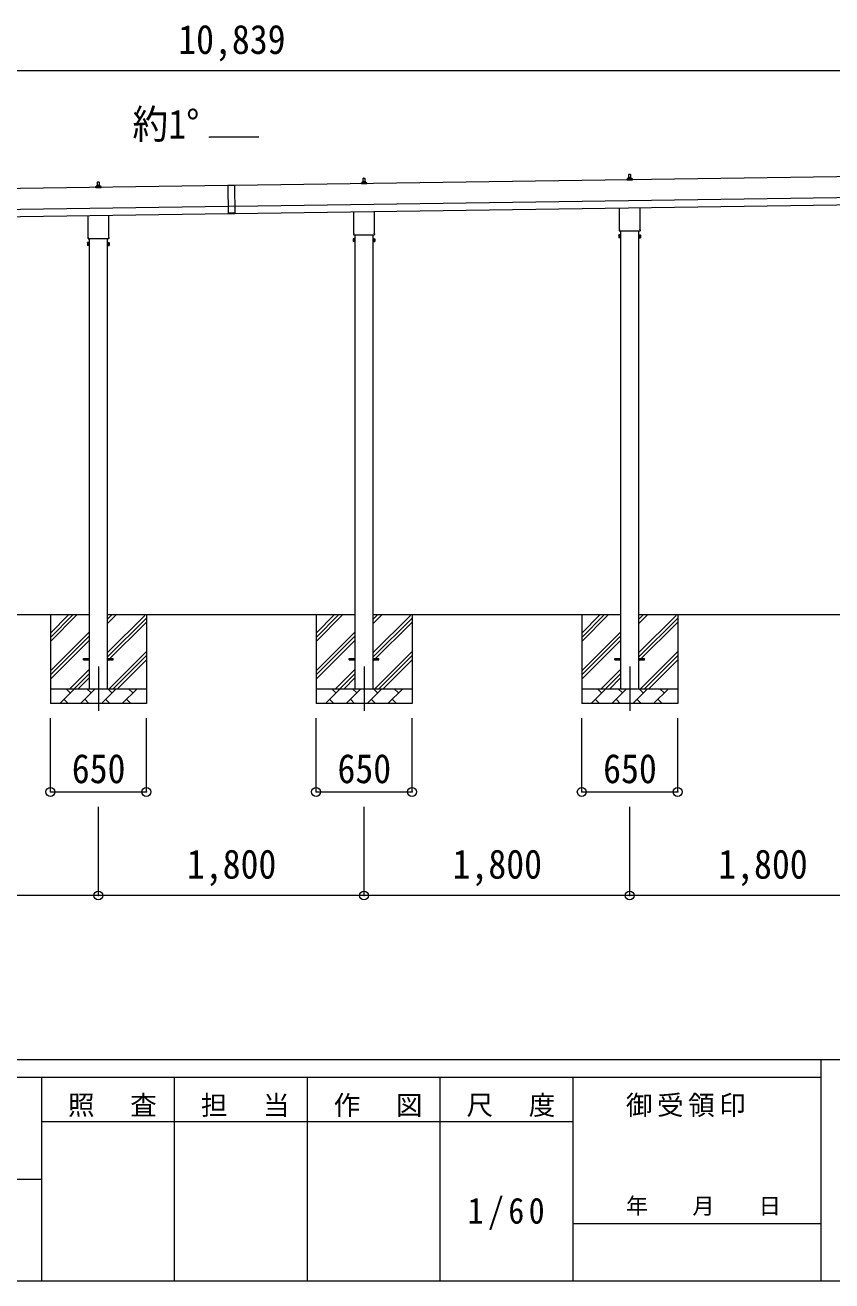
# Model space of a CAD drawing. Units: millimetres at full size, sheet at 1:60. Extents: x -16864 to 16864, y -11640 to 11640.
# Drawn here: x 5292 to 10758, y -11640 to -3130 of the extents above; entities that cross this region are included whole.
import ezdxf
from ezdxf.enums import TextEntityAlignment as Align

# ---------------------------------------------------------------- set-up
doc = ezdxf.new("R2010")
doc.units = ezdxf.units.MM
doc.header["$LTSCALE"] = 60
doc.header["$PDMODE"] = 32
doc.header["$PDSIZE"] = 60
doc.linetypes.add('CHAIN1', pattern=[8, 5, -1, 1, -1])
for name, color, linetype, lineweight in [('0-1_Defpoints', 7, 'CHAIN1', 9), ('0-2_TEXT1', 4, 'Continuous', 9), ('0-3_SHAPE', 7, 'Continuous', 9), ('0-7_PARTS2', 7, 'Continuous', 9), ('0-8_TABLE1', 6, 'Continuous', 9), ('F-0', 7, 'Continuous', 9)]:
    doc.layers.add(name, color=color, linetype=linetype, lineweight=lineweight)
doc.styles.add('ＭＳ ゴシック', font='')
doc.styles.get('ＭＳ ゴシック').set_extended_font_data('MS Gothic')

msp = doc.modelspace()

# ---------------------------------------------------------------- linework, layer by layer
at = {"layer": '0-1_Defpoints'}
for p, q in [((5788, -7477.47), (5788, -7826.47)), ((7588, -7477.47), (7588, -7826.47)), ((9388, -7477.47), (9388, -7826.47))]:
    msp.add_line(p, q, dxfattribs=at)
at = {"layer": '0-2_TEXT1'}
for p, q in [((6875.91, -3886.64), (6539.91, -3891.44)), ((12075.7, -4139.81), (6710.75, -4216.45)), ((7582.31, -4191.07), (7583.04, -4167.55)), ((7584.04, -4166.57), (7592.58, -4166.57)), ((7593.58, -4167.55), (7594.31, -4191.07)), ((9378.31, -4169.57), (9378.31, -4165.36)), ((9379.31, -4165.36), (9397.31, -4165.36)), ((9382.31, -4165.36), (9383.04, -4141.83)), ((9384.04, -4140.86), (9392.58, -4140.86)), ((9393.58, -4141.83), (9394.31, -4165.36)), ((9398.31, -4169.57), (9398.31, -4165.36)), ((6665.75, -4217.1), (1300.8, -4293.74)), ((5770.06, -4232.28), (5770.06, -4224.57)), ((5806.56, -4232.28), (5770.06, -4232.28)), ((5770.44, -4223.78), (5806.18, -4223.78)), ((5770.82, -4223.6), (5777.55, -4221.97)), ((5777.93, -4221.78), (5798.69, -4221.78)), ((5778.31, -4221), (5778.31, -4216.78)), ((5779.31, -4216.78), (5797.31, -4216.78)), ((5782.31, -4216.78), (5783.04, -4193.26)), ((5784.04, -4192.28), (5792.58, -4192.28)), ((5793.58, -4193.26), (5794.31, -4216.78)), ((5798.31, -4221), (5798.31, -4216.78)), ((5805.8, -4223.6), (5799.07, -4221.97)), ((5806.56, -4232.28), (5806.56, -4224.57)), ((6665.74, -4216.1), (6710.73, -4215.45)), ((6665.74, -4216.1), (6668.49, -4408.58)), ((6710.75, -4216.45), (6665.75, -4217.1)), ((6710.73, -4215.45), (6713.48, -4407.93)), ((7570.06, -4206.57), (7570.06, -4198.86)), ((7606.56, -4206.57), (7570.06, -4206.57)), ((7570.44, -4198.07), (7606.18, -4198.07)), ((7570.82, -4197.88), (7577.55, -4196.26)), ((7577.93, -4196.07), (7598.69, -4196.07)), ((7578.31, -4195.28), (7578.31, -4191.07)), ((7579.31, -4191.07), (7597.31, -4191.07)), ((7598.31, -4195.28), (7598.31, -4191.07)), ((7605.8, -4197.88), (7599.07, -4196.26)), ((7606.56, -4206.57), (7606.56, -4198.86)), ((9370.06, -4180.86), (9370.06, -4173.14)), ((9406.56, -4180.86), (9370.06, -4180.86)), ((9370.44, -4172.36), (9406.18, -4172.36)), ((9370.82, -4172.17), (9377.55, -4170.54)), ((9377.93, -4170.36), (9398.69, -4170.36)), ((9405.8, -4172.17), (9399.07, -4170.54)), ((9406.56, -4180.86), (9406.56, -4173.14)), ((6712.75, -4356.44), (12077.7, -4279.8)), ((6713.46, -4406.43), (12078.41, -4329.79)), ((1302.8, -4433.72), (6667.75, -4357.08)), ((1303.51, -4483.72), (6668.47, -4407.08)), ((5719.7, -4566.27), (5719.7, -4420.63)), ((5856.3, -4418.68), (5856.3, -4566.27)), ((6712.76, -4357.44), (6667.77, -4358.08)), ((6713.41, -4402.93), (6668.42, -4403.58)), ((6713.48, -4407.93), (6668.49, -4408.58)), ((7519.7, -4540.56), (7519.7, -4394.92)), ((7656.3, -4392.96), (7656.3, -4540.56)), ((9319.7, -4514.84), (9319.7, -4369.2)), ((9456.3, -4367.25), (9456.3, -4514.84)), ((5718, -4575.04), (5718, -4569.54)), ((5855.94, -4578.54), (5720.07, -4578.54)), ((5725.5, -4578.54), (5725.5, -7627.47)), ((5850.5, -7627.47), (5850.5, -4578.54)), ((5858, -4569.54), (5858, -4575.04)), ((7514, -4578.83), (7514.76, -4577.51)), ((7514, -4578.83), (7514, -4595.83)), ((7521, -4582.42), (7514.76, -4582.42)), ((7521, -4592.24), (7514.76, -4592.24)), ((7518, -4549.33), (7518, -4543.83)), ((7655.94, -4552.83), (7520.07, -4552.83)), ((7525.5, -4552.83), (7525.5, -7627.47)), ((7650.5, -7627.47), (7650.5, -4552.83)), ((7655, -4582.42), (7661.24, -4582.42)), ((7655, -4592.24), (7661.24, -4592.24)), ((7658, -4543.83), (7658, -4549.33)), ((7662, -4578.83), (7661.24, -4577.51)), ((7662, -4578.83), (7662, -4595.83)), ((9314, -4553.11), (9314.76, -4551.8)), ((9314, -4553.11), (9314, -4570.11)), ((9314, -4570.11), (9314.76, -4571.43)), ((9321, -4556.71), (9314.76, -4556.71)), ((9321, -4566.52), (9314.76, -4566.52)), ((9321, -4571.43), (9314.76, -4571.43)), ((9318, -4523.61), (9318, -4518.11)), ((9455.94, -4527.11), (9320.07, -4527.11)), ((9323.5, -4570.81), (9321, -4570.81)), ((9325.5, -4527.11), (9325.5, -7627.47)), ((9450.5, -7627.47), (9450.5, -4527.11)), ((9452.5, -4570.81), (9455, -4570.81)), ((9455, -4556.71), (9461.24, -4556.71)), ((9455, -4566.52), (9461.24, -4566.52)), ((9455, -4571.43), (9461.24, -4571.43)), ((9458, -4518.11), (9458, -4523.61)), ((9462, -4553.11), (9461.24, -4551.8)), ((9462, -4570.11), (9461.24, -4571.43)), ((9462, -4553.11), (9462, -4570.11)), ((5714, -4604.54), (5714.76, -4603.23)), ((5714, -4604.54), (5714, -4621.54)), ((5714, -4621.54), (5714.76, -4622.86)), ((5721, -4608.14), (5714.76, -4608.14)), ((5721, -4617.95), (5714.76, -4617.95)), ((5721, -4622.86), (5714.76, -4622.86)), ((5723.5, -4622.24), (5721, -4622.24)), ((5852.5, -4622.24), (5855, -4622.24)), ((5855, -4608.14), (5861.24, -4608.14)), ((5855, -4617.95), (5861.24, -4617.95)), ((5855, -4622.86), (5861.24, -4622.86)), ((5862, -4604.54), (5861.24, -4603.23)), ((5862, -4621.54), (5861.24, -4622.86)), ((5862, -4604.54), (5862, -4621.54)), ((7514, -4595.83), (7514.76, -4597.14)), ((7521, -4597.14), (7514.76, -4597.14)), ((7523.5, -4596.53), (7521, -4596.53)), ((7652.5, -4596.53), (7655, -4596.53)), ((7655, -4597.14), (7661.24, -4597.14)), ((7662, -4595.83), (7661.24, -4597.14)), ((5688, -7422.97), (5725.5, -7422.97)), ((5688, -7431.97), (5688, -7422.97)), ((5688, -7422.97), (5725.5, -7422.97)), ((5688, -7431.97), (5688, -7422.97)), ((5688, -7431.97), (5725.5, -7431.97)), ((5688, -7431.97), (5725.5, -7431.97)), ((5850.5, -7422.97), (5888, -7422.97)), ((5850.5, -7422.97), (5888, -7422.97)), ((5850.5, -7431.97), (5888, -7431.97)), ((5850.5, -7431.97), (5888, -7431.97)), ((5888, -7431.97), (5888, -7422.97)), ((5888, -7431.97), (5888, -7422.97)), ((7488, -7422.97), (7525.5, -7422.97)), ((7488, -7431.97), (7488, -7422.97)), ((7488, -7422.97), (7525.5, -7422.97)), ((7488, -7431.97), (7488, -7422.97)), ((7488, -7431.97), (7525.5, -7431.97)), ((7488, -7431.97), (7525.5, -7431.97)), ((7650.5, -7422.97), (7688, -7422.97)), ((7650.5, -7422.97), (7688, -7422.97)), ((7650.5, -7431.97), (7688, -7431.97)), ((7650.5, -7431.97), (7688, -7431.97)), ((7688, -7431.97), (7688, -7422.97)), ((7688, -7431.97), (7688, -7422.97)), ((9288, -7422.97), (9325.5, -7422.97)), ((9288, -7431.97), (9288, -7422.97)), ((9288, -7422.97), (9325.5, -7422.97)), ((9288, -7431.97), (9288, -7422.97)), ((9288, -7431.97), (9325.5, -7431.97)), ((9288, -7431.97), (9325.5, -7431.97)), ((9450.5, -7422.97), (9488, -7422.97)), ((9450.5, -7422.97), (9488, -7422.97)), ((9450.5, -7431.97), (9488, -7431.97)), ((9450.5, -7431.97), (9488, -7431.97)), ((9488, -7431.97), (9488, -7422.97)), ((9488, -7431.97), (9488, -7422.97))]:
    msp.add_line(p, q, dxfattribs=at)
for points in [[(7521, -4597.14), (7521, -4577.51), (7514.76, -4577.51)], [(7521, -4596.53), (7521, -4578.13), (7523.5, -4578.13)], [(7655, -4596.53), (7655, -4578.13), (7652.5, -4578.13)], [(7655, -4597.14), (7655, -4577.51), (7661.24, -4577.51)], [(9321, -4571.43), (9321, -4551.8), (9314.76, -4551.8)], [(9321, -4570.81), (9321, -4552.41), (9323.5, -4552.41)], [(9455, -4570.81), (9455, -4552.41), (9452.5, -4552.41)], [(9455, -4571.43), (9455, -4551.8), (9461.24, -4551.8)], [(5721, -4622.86), (5721, -4603.23), (5714.76, -4603.23)], [(5721, -4622.24), (5721, -4603.84), (5723.5, -4603.84)], [(5855, -4622.24), (5855, -4603.84), (5852.5, -4603.84)], [(5855, -4622.86), (5855, -4603.23), (5861.24, -4603.23)]]:
    msp.add_lwpolyline(points, dxfattribs=at)
for points in [[(7523.5, -4597.83), (7523.5, -4576.83), (7525.5, -4576.83), (7525.5, -4597.83)], [(7652.5, -4597.83), (7652.5, -4576.83), (7650.5, -4576.83), (7650.5, -4597.83)], [(9323.5, -4572.11), (9323.5, -4551.11), (9325.5, -4551.11), (9325.5, -4572.11)], [(9452.5, -4572.11), (9452.5, -4551.11), (9450.5, -4551.11), (9450.5, -4572.11)], [(5723.5, -4623.54), (5723.5, -4602.54), (5725.5, -4602.54), (5725.5, -4623.54)], [(5852.5, -4623.54), (5852.5, -4602.54), (5850.5, -4602.54), (5850.5, -4623.54)]]:
    msp.add_lwpolyline(points, close=True, dxfattribs=at)
for centre, radius, start, end in [((7584.04, -4167.57), 1, 90, 178.60509), ((7592.58, -4167.57), 1, 1.39491, 90), ((9377.31, -4169.57), 1, 283.62699, 0), ((9382.4, -4165.99), 4.13, 90, 171.17633), ((9379.31, -4166.36), 1, 90, 180), ((9384.04, -4141.86), 1, 90, 178.60509), ((9391.64, -4165.36), 4.83, 133.60282, 180), ((9384.98, -4165.36), 4.83, 0, 46.39718), ((9392.58, -4141.86), 1, 1.39491, 90), ((9394.22, -4165.99), 4.13, 8.82367, 90), ((9397.31, -4166.36), 1, 0, 90), ((9399.31, -4169.57), 1, 180, 256.37301), ((5771.06, -4224.57), 1, 103.62699, 180), ((5777.31, -4221), 1, 283.62699, 0), ((5782.4, -4217.42), 4.13, 90, 171.17633), ((5779.31, -4217.78), 1, 90, 180), ((5784.04, -4193.28), 1, 90, 178.60509), ((5791.64, -4216.78), 4.83, 133.60282, 180), ((5784.98, -4216.78), 4.83, 0, 46.39718), ((5792.58, -4193.28), 1, 1.39491, 90), ((5794.22, -4217.42), 4.13, 8.82367, 90), ((5797.31, -4217.78), 1, 0, 90), ((5799.31, -4221), 1, 180, 256.37301), ((5805.56, -4224.57), 1, 0, 76.37301), ((7571.06, -4198.86), 1, 103.62699, 180), ((7577.31, -4195.28), 1, 283.62699, 0), ((7582.4, -4191.7), 4.13, 90, 171.17633), ((7579.31, -4192.07), 1, 90, 180), ((7591.64, -4191.07), 4.83, 133.60282, 180), ((7584.98, -4191.07), 4.83, 0, 46.39718), ((7594.22, -4191.7), 4.13, 8.82367, 90), ((7597.31, -4192.07), 1, 0, 90), ((7599.31, -4195.28), 1, 180, 256.37301), ((7605.56, -4198.86), 1, 0, 76.37301), ((9371.06, -4173.14), 1, 103.62699, 180), ((9405.56, -4173.14), 1, 0, 76.37301), ((5722, -4569.54), 4, 125.09963, 180), ((5722, -4575.04), 4, 180, 194.47751), ((5722, -4575.04), 4, 194.47751, 241.04498), ((5854, -4575.04), 4, 298.95502, 345.52249), ((5854, -4569.54), 4, 0, 54.90037), ((5854, -4575.04), 4, 345.52249, 0), ((7530.24, -4587.33), 16.24, 162.41205, 197.58795), ((7518.35, -4579.97), 4.34, 145.61575, 214.38425), ((7518.35, -4594.69), 4.34, 145.61575, 214.38425), ((7522, -4543.83), 4, 125.09963, 180), ((7522, -4549.33), 4, 180, 194.47751), ((7522, -4549.33), 4, 194.47751, 241.04498), ((7654, -4549.33), 4, 298.95502, 345.52249), ((7654, -4543.83), 4, 0, 54.90037), ((7654, -4549.33), 4, 345.52249, 0), ((7645.76, -4587.33), 16.24, 342.41205, 17.58795), ((7657.66, -4579.97), 4.34, 325.61575, 34.38425), ((7657.66, -4594.69), 4.34, 325.61575, 34.38425), ((9330.24, -4561.61), 16.24, 162.41205, 197.58795), ((9318.35, -4554.25), 4.34, 145.61575, 214.38425), ((9318.35, -4568.98), 4.34, 145.61575, 214.38425), ((9322, -4518.11), 4, 125.09963, 180), ((9322, -4523.61), 4, 180, 194.47751), ((9322, -4523.61), 4, 194.47751, 241.04498), ((9454, -4523.61), 4, 298.95502, 345.52249), ((9454, -4518.11), 4, 0, 54.90037), ((9454, -4523.61), 4, 345.52249, 0), ((9445.76, -4561.61), 16.24, 342.41205, 17.58795), ((9457.66, -4554.25), 4.34, 325.61575, 34.38425), ((9457.66, -4568.98), 4.34, 325.61575, 34.38425), ((5730.24, -4613.04), 16.24, 162.41205, 197.58795), ((5718.35, -4605.68), 4.34, 145.61575, 214.38425), ((5718.35, -4620.4), 4.34, 145.61575, 214.38425), ((5845.76, -4613.04), 16.24, 342.41205, 17.58795), ((5857.66, -4605.68), 4.34, 325.61575, 34.38425), ((5857.66, -4620.4), 4.34, 325.61575, 34.38425)]:
    msp.add_arc(centre, radius, start, end, dxfattribs=at)
at = {"layer": '0-3_SHAPE'}
for p, q in [((5725.5, -7127.47), (4050.5, -7127.47)), ((5463, -7127.47), (5463, -7727.47)), ((5463, -7250.95), (5586.49, -7127.47)), ((5463, -7279.24), (5614.77, -7127.47)), ((5463, -7307.52), (5643.05, -7127.47)), ((7525.5, -7127.47), (5850.5, -7127.47)), ((5850.5, -7156.3), (5879.33, -7127.47)), ((5850.5, -7184.58), (5907.61, -7127.47)), ((5850.5, -7382.57), (6103, -7130.07)), ((5850.5, -7410.85), (6113, -7148.35)), ((6113, -7127.47), (6113, -7727.47)), ((7263, -7127.47), (7263, -7727.47)), ((7263, -7250.95), (7386.49, -7127.47)), ((7263, -7279.24), (7414.77, -7127.47)), ((7263, -7307.52), (7443.05, -7127.47)), ((9325.5, -7127.47), (7650.5, -7127.47)), ((7650.5, -7156.3), (7679.33, -7127.47)), ((7650.5, -7184.58), (7707.61, -7127.47)), ((7650.5, -7382.57), (7903, -7130.07)), ((7650.5, -7410.85), (7913, -7148.35)), ((7913, -7127.47), (7913, -7727.47)), ((9063, -7127.47), (9063, -7727.47)), ((9063, -7250.95), (9186.49, -7127.47)), ((9063, -7279.24), (9214.77, -7127.47)), ((9063, -7307.52), (9243.05, -7127.47)), ((11125.5, -7127.47), (9450.5, -7127.47)), ((9450.5, -7156.3), (9479.33, -7127.47)), ((9450.5, -7184.58), (9507.61, -7127.47)), ((9450.5, -7382.57), (9703, -7130.07)), ((9450.5, -7410.85), (9713, -7148.35)), ((9713, -7127.47), (9713, -7727.47)), ((5850.5, -7439.14), (6113, -7176.64)), ((7650.5, -7439.14), (7913, -7176.64)), ((9450.5, -7439.14), (9713, -7176.64)), ((5463, -7505.51), (5725.5, -7243.01)), ((5463, -7533.8), (5725.5, -7271.3)), ((5463, -7562.08), (5725.5, -7299.58)), ((7263, -7505.51), (7525.5, -7243.01)), ((7263, -7533.8), (7525.5, -7271.3)), ((7263, -7562.08), (7525.5, -7299.58)), ((9063, -7505.51), (9325.5, -7243.01)), ((9063, -7533.8), (9325.5, -7271.3)), ((9063, -7562.08), (9325.5, -7299.58)), ((5860.16, -7627.47), (6113, -7374.63)), ((5888.44, -7627.47), (6113, -7402.91)), ((7660.16, -7627.47), (7913, -7374.63)), ((7688.44, -7627.47), (7913, -7402.91)), ((9460.16, -7627.47), (9713, -7374.63)), ((9488.44, -7627.47), (9713, -7402.91)), ((5916.73, -7627.47), (6113, -7431.2)), ((7716.73, -7627.47), (7913, -7431.2)), ((9516.73, -7627.47), (9713, -7431.2)), ((5595.6, -7627.47), (5725.5, -7497.57)), ((5623.89, -7627.47), (5725.5, -7525.85)), ((5652.17, -7627.47), (5725.5, -7554.14)), ((7395.6, -7627.47), (7525.5, -7497.57)), ((7423.89, -7627.47), (7525.5, -7525.85)), ((7452.17, -7627.47), (7525.5, -7554.14)), ((9195.6, -7627.47), (9325.5, -7497.57)), ((9223.89, -7627.47), (9325.5, -7525.85)), ((9252.17, -7627.47), (9325.5, -7554.14)), ((5463, -7627.47), (6113, -7627.47)), ((5525.87, -7727.47), (5625.87, -7627.47)), ((5597.32, -7656.02), (5568.76, -7627.47)), ((5667.29, -7727.47), (5767.29, -7627.47)), ((5738.74, -7656.02), (5710.19, -7627.47)), ((5808.71, -7727.47), (5908.71, -7627.47)), ((5880.16, -7656.02), (5851.61, -7627.47)), ((5950.14, -7727.47), (6050.14, -7627.47)), ((6021.58, -7656.02), (5993.03, -7627.47)), ((7263, -7627.47), (7913, -7627.47)), ((7325.87, -7727.47), (7425.87, -7627.47)), ((7397.32, -7656.02), (7368.76, -7627.47)), ((7467.29, -7727.47), (7567.29, -7627.47)), ((7538.74, -7656.02), (7510.19, -7627.47)), ((7608.71, -7727.47), (7708.71, -7627.47)), ((7680.16, -7656.02), (7651.61, -7627.47)), ((7750.14, -7727.47), (7850.14, -7627.47)), ((7821.58, -7656.02), (7793.03, -7627.47)), ((9063, -7627.47), (9713, -7627.47)), ((9125.87, -7727.47), (9225.87, -7627.47)), ((9197.32, -7656.02), (9168.76, -7627.47)), ((9267.29, -7727.47), (9367.29, -7627.47)), ((9338.74, -7656.02), (9310.19, -7627.47)), ((9408.71, -7727.47), (9508.71, -7627.47)), ((9480.16, -7656.02), (9451.61, -7627.47)), ((9550.14, -7727.47), (9650.14, -7627.47)), ((9621.58, -7656.02), (9593.03, -7627.47)), ((6113, -7727.47), (5463, -7727.47)), ((5554.42, -7698.92), (5582.98, -7727.47)), ((5695.85, -7698.92), (5724.4, -7727.47)), ((5837.27, -7698.92), (5865.82, -7727.47)), ((5978.69, -7698.92), (6007.24, -7727.47)), ((7913, -7727.47), (7263, -7727.47)), ((7354.42, -7698.92), (7382.98, -7727.47)), ((7495.85, -7698.92), (7524.4, -7727.47)), ((7637.27, -7698.92), (7665.82, -7727.47)), ((7778.69, -7698.92), (7807.24, -7727.47)), ((9713, -7727.47), (9063, -7727.47)), ((9154.42, -7698.92), (9182.98, -7727.47)), ((9295.85, -7698.92), (9324.4, -7727.47)), ((9437.27, -7698.92), (9465.82, -7727.47)), ((9578.69, -7698.92), (9607.24, -7727.47))]:
    msp.add_line(p, q, dxfattribs=at)
at = {"layer": '0-7_PARTS2', "color": 4}
for p, q in [((6539.91, -3891.44), (6539.91, -3886.64)), ((6539.91, -3886.64), (6875.91, -3886.64))]:
    msp.add_line(p, q, dxfattribs=at)
at = {"layer": '0-8_TABLE1'}
for p, q in [((12108.71, -3439.83), (1269.79, -3439.83)), ((5463, -8326.47), (5463, -7826.47)), ((6113, -8326.47), (6113, -7826.47)), ((7263, -8326.47), (7263, -7826.47)), ((7913, -8326.47), (7913, -7826.47)), ((9063, -8326.47), (9063, -7826.47)), ((9713, -8326.47), (9713, -7826.47)), ((5463, -8326.47), (6113, -8326.47)), ((7263, -8326.47), (7913, -8326.47)), ((9063, -8326.47), (9713, -8326.47)), ((5788, -9028.47), (5788, -8428.47)), ((7588, -9028.47), (7588, -8428.47)), ((9388, -9028.47), (9388, -8428.47)), ((5788, -9028.47), (3988, -9028.47)), ((7588, -9028.47), (5788, -9028.47)), ((9388, -9028.47), (7588, -9028.47)), ((11188, -9028.47), (9388, -9028.47))]:
    msp.add_line(p, q, dxfattribs=at)
for p in [(5463, -8326.47), (6113, -8326.47), (7263, -8326.47), (7913, -8326.47), (9063, -8326.47), (9713, -8326.47), (5788, -9028.47), (7588, -9028.47), (9388, -9028.47)]:
    msp.add_point(p, dxfattribs=at)
at = {"layer": 'F-0', "color": 5, "lineweight": 5}
for p, q in [((-16864.12, -10140), (16015.88, -10140)), ((10682.37, -10140), (10682.37, -11640)), ((-16864.12, -10260), (10682.37, -10260)), ((5402.37, -10260), (5402.37, -11640)), ((6302.37, -10260), (6302.37, -11640)), ((7202.37, -10260), (7202.37, -11640)), ((8102.36, -10260), (8102.36, -11640)), ((9002.37, -10260), (9002.37, -11640)), ((5402.37, -10560), (9002.37, -10560)), ((-6897.63, -10950), (5402.37, -10950)), ((9002.37, -11250), (10682.37, -11250)), ((-16864.12, -11640), (16015.88, -11640))]:
    msp.add_line(p, q, dxfattribs=at)

# ---------------------------------------------------------------- texts
at = {"layer": '0-7_PARTS2', "style": 'ＭＳ ゴシック', "width": 0.9}
msp.add_text('約1°', height=197.9, dxfattribs=at).set_placement((6018.82, -3959.19), align=Align.BOTTOM_LEFT)
at = {"layer": '0-8_TABLE1', "color": 7, "style": 'ＭＳ ゴシック', "width": 0.9}
for s, p in [('10,839', (6329.25, -3384.83)), ('650', (5608, -8326.47)), ('650', (7408, -8326.47)), ('650', (9208, -8326.47)), ('1,800', (6388, -8973.47)), ('1,800', (8188, -8973.47)), ('1,800', (9988, -8973.47))]:
    msp.add_text(s, height=197.9, dxfattribs=at).set_placement(p, align=Align.BOTTOM_LEFT)
at = {"layer": 'F-0', "style": 'ＭＳ ゴシック'}
msp.add_text('年\u3000\u3000月\u3000\u3000日', height=110, dxfattribs=at).set_placement((9362.37, -11220), align=Align.BOTTOM_LEFT)
at = {"layer": 'F-0', "attachment_point": 7, "style": 'ＭＳ ゴシック'}
for s, insert, char_height in [('\\T1.17;照\u3000査', (5582.37, -10530), 132), ('\\T1.17;担\u3000当', (6482.37, -10530), 132), ('\\T1.17;作\u3000図', (7382.37, -10530), 132), ('\\T1.17;尺\u3000度', (8282.37, -10530), 132), ('\\T1.17;御受領印', (9362.37, -10530), 132), ('\\T1.28;\\W0.9;1/60', (8289.87, -11295), 176)]:
    msp.add_mtext(s, dxfattribs=dict(at, insert=insert, char_height=char_height))

doc.saveas('drawing.dxf')
